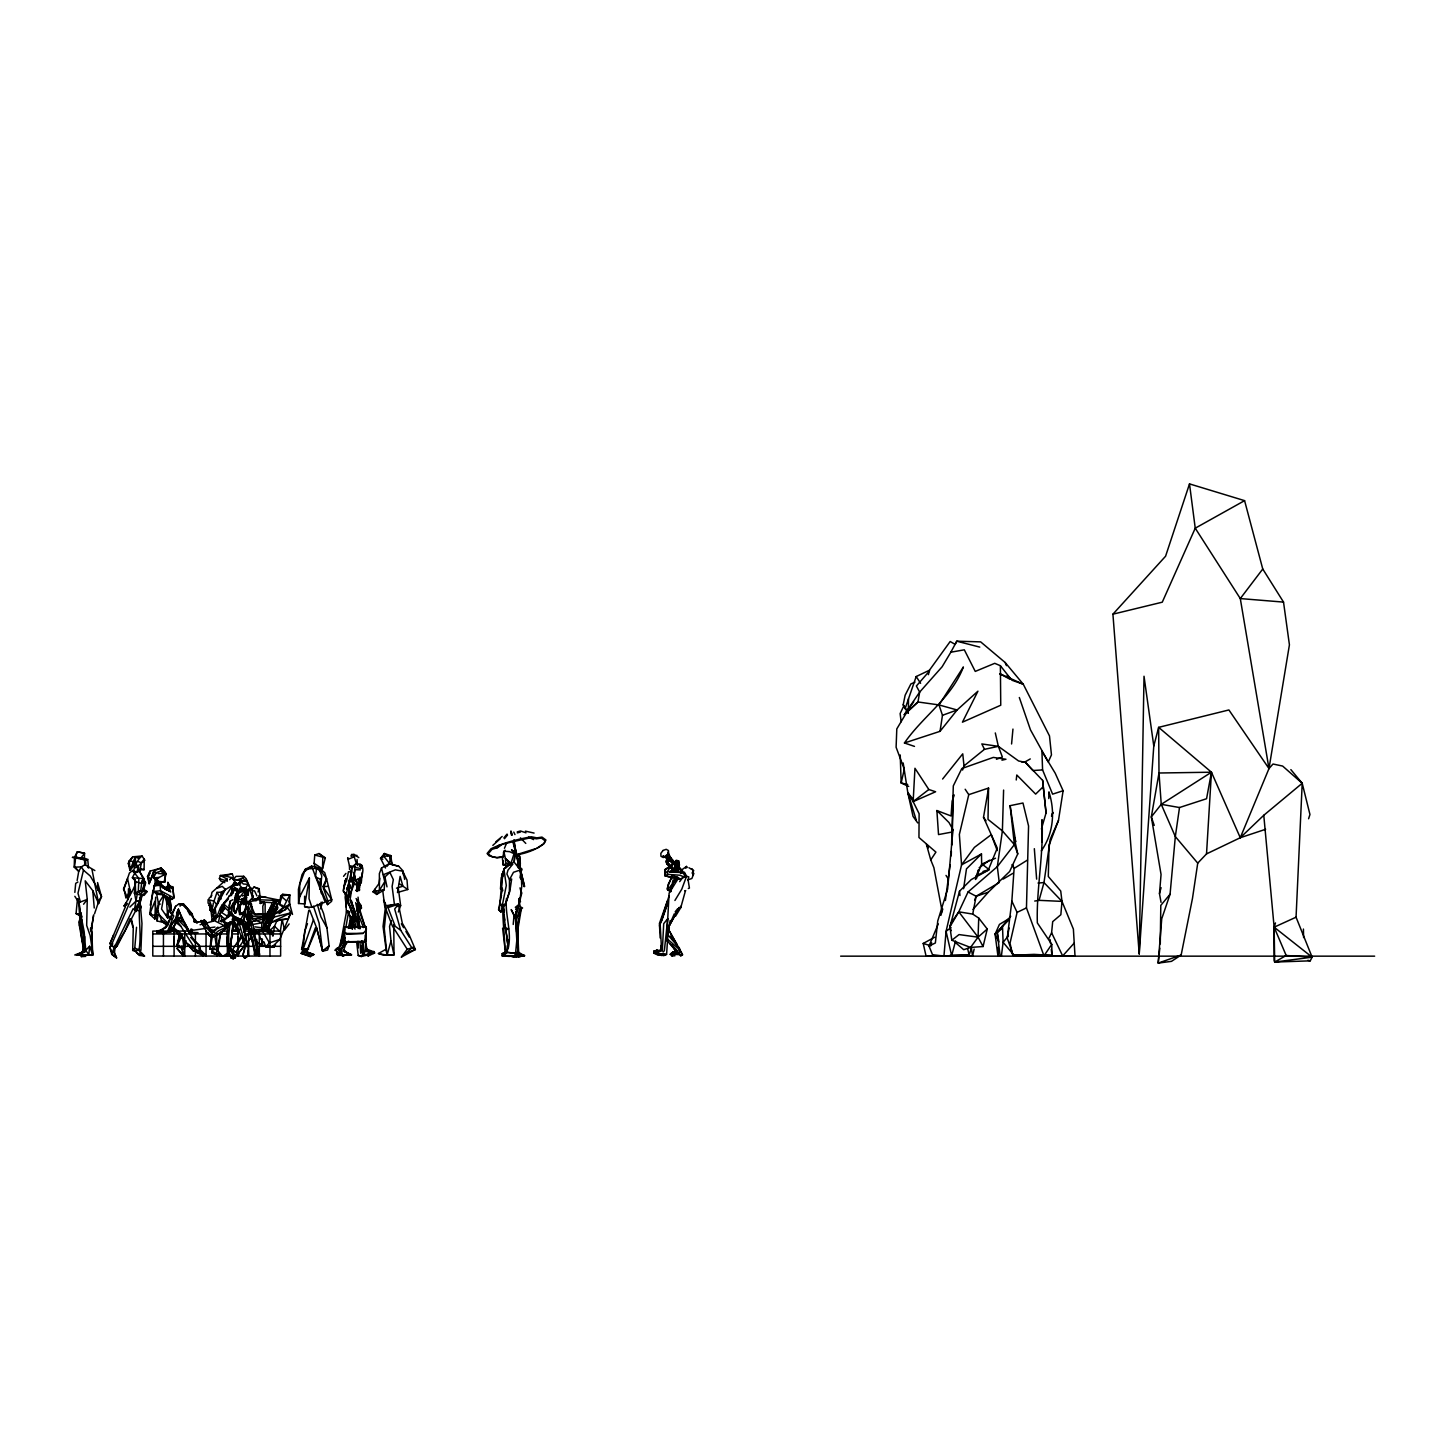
<?xml version="1.0" encoding="UTF-8"?>
<svg xmlns="http://www.w3.org/2000/svg" width="1447" height="1447" viewBox="0 0 1447 1447"><rect width="100%" height="100%" fill="white"/><g stroke="black" fill="none" stroke-linecap="round" stroke-linejoin="round"><path stroke-width="1.5" d="M174.092 946.32L174.092 936.824M174.092 933.948L174.092 931.072L174.092 956.051M227.36 936.824L227.36 946.32L152.785 946.32M223.091 931.072L227.36 931.072L227.36 933.948L218.841 933.948M238.013 946.32L238.013 936.824M231.629 931.072L238.013 931.072L238.013 933.948L231.629 933.948M230.254 912.062L230.236 914.866L232.189 915.68M248.396 911.122L248.378 915.228L252.013 924.742M298.534 903.489L299.746 896.688L309.369 877.967L304.919 903.941L298.534 903.489L298.426 889.326L302.025 874.675L305.48 869.122L311.63 866.156L325.195 902.114L311.883 907.287L305.86 907.07L304.612 906.654L304.63 896.218M345.869 882.76L345.869 878.89L343.084 890.882L346.213 894.355M354.985 866.807L354.244 874.675L355.184 880.228L357.174 882.996L356.903 890.466L358.567 878.582L355.13 880.319L354.443 878.944L354.244 872.523L355.13 880.319L357.282 883.068L357.391 890.683L359.344 883.9L356.143 890.339L356.993 891.406L358.096 890.502M1041.967 842.009L1042.003 819.707C1043.848 854.345 1036.287 888.422 1037.336 922.915L1051.77 944.366L1051.969 955.4L1012.737 955.309L1010.024 943.173L1017.096 912.37L1011.851 901.137L1014.112 868.399L1012.538 864.836M234.088 888.548L232.479 893.559L232.497 890.846M510.212 880.21L511.659 878.998L509.85 891.135L505.618 903.814L500.969 911.99L499.161 910.29C500.933 896.543 501.078 882.724 503.954 869.303L507.282 865.686L514.137 862.105L515.241 852.066L511.515 849.823L515.765 854.96M670.829 872.306L669.129 871.546L682.839 872.451L686.602 876.104L680.271 879.071L678.1 878.745L669.129 893.143L667.736 918.646L663.703 923.692L662.328 950.625L656.341 950.281L659.434 951.276L661.514 948.943L660.212 925.194M135.114 884.189L135.132 879.939L132.401 877.696L135.041 872.432L139.437 871.184L143.922 878.618L144.646 882.326L139.708 899.799M266.121 917.235L261.78 922.824L253.062 924.416L250.476 923.457L257.295 950.462L259.61 954.098L258.181 954.658L255.974 952.47L248.522 925.013L252.556 921.45L265.09 918.736L265.163 903.923L264.295 902.295L261.021 901.969L258.579 897.303L256.173 900.504L248.558 901.716L245.502 904.863L252.375 919.152L274.134 914.811L274.17 911.303L269.974 910.633L266.718 913.853L254.202 914.233L252.104 912.442L251.38 903.923L249.915 902.819L250.801 902.313L248.558 901.716L248.54 906.31L252.447 916.222L251.959 918.085L256.029 918.791L267.568 916.114L270.752 914.034L267.804 916.711L261.184 916.964M500.463 889.073L501.331 877.479M503.484 856.733L503.502 852.247L505.039 850.167L502.435 858.451L503.176 864.98L507.626 865.595L509.29 862.358L505.419 858.559L503.791 851.198L509.525 851.632L514.065 853.658L510.972 863.298L505.871 867.911L509.29 862.358L512.618 864.293L507.951 870.208L506.902 874.006L509.489 879.704L509.38 891.641L505.618 903.814L501.44 905.533L499.703 904.031L501.494 895.006M517.194 946.447L515.421 917.452L517.719 905.515L518.46 908.119L514.517 918.393M348.763 895.187L348.926 887.029L350.246 885.238L347.334 900.468L352.851 913.419L353.43 921.432L353.629 917.669M168.576 898.171L168.521 904.701L166.423 896.091M236.693 885.293L235.97 883.122L234.215 882.851L232.424 885.636L231.502 895.548M244.832 901.698L246.406 900.269L246.46 897.375L244.832 901.698L246.406 900.269L245.574 893.45L244.652 890.972L241.287 890.285L235.517 895.603L233.202 909.331L234.975 913.003L238.393 905.569L236.693 894.662L239.117 891.099M354.678 919.677L354.66 912.912L349.975 900.197L352.978 882.019L354.786 879.993L354.189 877.171M908.39 709.139L908.499 698.865L916.186 676.545L929.408 670.25L950.173 641.509L955.129 644.385L956.774 641.202L980.65 641.871L1005.159 662.509L1023.282 684.232L1049.491 735.926L1051.463 754.882L1048.243 762.008L1030.463 729.831L1019.321 697.508M951.981 844.921L953.338 795.488M350.735 876.991L350.825 870.135M352.019 928.757L352.073 924.108L352.381 928.902M359.344 883.9C360.864 886.161 358.042 891.551 359.616 889.905L358.585 890.122L358.458 883.9M128.403 895.223L128.494 888.765M359.127 890.665L358.946 883.972L357.698 890.755M501.494 889.055L501.711 873.952L502.579 876.737L503.954 869.303L506.305 885.51L500.969 911.99L498.564 909.385L499.703 904.031M309.369 877.967L309.043 898.677L311.883 907.287M357.409 909.53L359.797 906.093L358.965 905.098M358.802 882.797L358.946 888.151M938.271 923.91L929.01 946.067L932.736 955.237L943.95 955.997L946.067 931.362L961.568 864.854L959.361 834.467L968.767 794.656L988.554 788.054L988.012 819.4L1002.391 830.904L1014.383 844.596L1017.747 853.911L1009.662 871.474L988.283 892.238L972.945 909.458M257.313 898.117L256.173 900.504L252.52 899.763L253.116 895.711M85.5 951.638L78.373 954.911L91.704 955.291L74.792 954.948L83.546 951.692L83.908 935.883M1048.768 798.545L1048.912 791.853C1055.297 811.622 1053.506 833.689 1041.297 850.854M81.882 931.126L82.081 923.114M507.228 940.333L508.277 948.129L506.432 952.379L515.53 953.392L516.868 939.845L518.297 939.392L517.212 942.124M91.885 949.033L92.264 934.509L90.528 928.015M356.758 905.297L358.151 910.814C361.207 910.905 362.365 903.615 358.965 905.695L360.918 906.509L360.755 905.098M361.551 956.015L358.223 955.4L361.189 956.521L368.28 954.875M361.37 868.507L356.215 867.712L353.882 865.469L355.709 863.913L360.249 864.058C366.308 868.725 360.068 878.636 359.977 884.786L360.231 880.463M1139.892 929.137L1139.223 953.953L1112.924 614.179L1165.577 556.227L1189.506 483.895L1244.583 500.644L1262.761 569.015L1283.525 602.097L1289.422 644.837L1268.983 768.574L1240.278 837.723L1206.527 853.893L1197.736 863.135L1192.491 898.334L1181.15 955.02L1171.473 961.351L1158.179 963.105L1161.742 918.755L1170.062 894.246L1175.326 836.583L1179.504 807.535L1206.563 798.726L1211.446 772.21L1158.649 727.353L1153.784 746.001L1139.223 953.953L1144.016 676.237L1153.784 746.001M75.624 857.962L74.539 866.518L78.735 871.329L74.213 867.169L74.484 857.691L85.409 860.043L85.572 864.275L81.358 866.898L78.735 871.329L77.143 880.518M352.019 918.7L347.334 911.447L349.053 913.636M951.24 855.846L951.384 851.342M951.583 844.56L953.302 785.902L961.821 768.538L993.311 757.414L1005.954 759.259L1001.939 760.181M1003.603 790.08L1002.391 830.904L997.327 866.644L999.262 882.543L976.11 896.254L974.627 900.341M660.935 949.937L661.08 945.343M221.156 895.621L221.264 892.202L235.97 883.122L231.647 877.551L223.941 875.815L232.334 873.934L233.401 877.226M284.661 910.47L289.545 904.574L289.87 894.951L282.762 894.282L280.754 895.838L279.47 904.411L283.305 907.504L287.465 907.739L292.511 914.414L288.821 900.848M321.795 890.972L327.547 904.628L331.58 901.354L331.743 899.763L326.552 878.745L324.761 872.686L318.34 867.332L316.658 868.218L315.464 876.9L320.565 879.342L320.402 889.109M1051.77 944.366L1043.974 955.798L1026.466 907.902L1028.564 826.002L1022.975 803.013L1010.115 805.672L1014.383 844.596L997.327 866.644L968.061 891.967L958.782 911.827L949.901 926.858L951.819 940.261L970.539 947.441L983.074 946.519L987.252 929.028L978.733 918.085L972.728 914.088L958.782 911.827L951.204 922.806L949.901 926.858L951.167 930.692M258.904 932.935L260.153 937.819L263.137 942.576L264.005 941.907L265.796 946.826L271.747 947.297L275.491 944.764L273.809 947.206L262.178 945.343L262.395 939.085M155.86 877.786L157.922 881.53L164.976 881.928L165.193 876.14M231.14 912.333L232.225 915.354L231.267 909.114L233.492 902.711L229.91 908.915M978.733 918.085L978.063 937.168L983.074 946.519M246.406 900.269L240.365 904.285L239.804 914.775C249.517 912.279 244.706 900.522 245.484 893.631L243.729 891.099L241.794 891.008L236.693 894.662L233.274 910.633L235.716 912.858C244.796 893.74 227.613 902.729 235.716 912.858M84.36 858.74L84.577 853.278L77.342 851.74L74.647 857.004L85.319 858.903M366.38 940.007L365.512 941.69L365.946 926.84L365.512 941.852L344.639 941.852L344.205 928.287L344.205 941.816L344.639 926.912L365.946 926.84L366.38 928.648L365.512 941.418L344.205 941.816M1010.729 916.204L1002.482 925.99L1003.115 942.304L1001.396 955.979L997.887 955.599L998.213 947.333M139.889 871.6L141.3 862.792L144.248 859.102L144.085 869.683L138.767 869.954M236.91 895.024L237.218 901.174M143.633 889.2L147.069 891.569L144.157 895.313L141.607 895.44L138.297 891.605L138.876 878.546L132.654 870.479L129.416 873.011L124.008 888.946L125.925 898.044M241.92 936.046L245.013 946.808L242.879 955.309L244.959 958.113L247.871 955.653L248.287 946.718L242.861 926.767M1197.736 863.135L1175.326 836.583L1161.254 804.333L1158.993 773.005L1158.649 727.353L1228.901 709.952L1268.983 768.574L1272.998 764.016L1282.621 766.06L1302.21 783.279L1263.774 815.276L1274.138 927.183L1274.138 960.374L1274.68 962.056L1310.24 960.844L1312.122 957.172L1296.06 917.199L1302.21 783.279L1290.851 769.605M243.874 912.713L246.189 905.822L245.068 896.833L246.225 898.768M503.375 860.983L503.176 864.98L509.29 862.358M131.351 918.972L133.287 927.418L132.69 950.426L138.876 950.462C142.294 932.248 136.868 914.739 140.703 896.977M242.21 901.843L239.605 906.202C236.223 917.199 246.478 914.775 246.189 905.822M239.895 906.111L240.365 904.285L246.297 902.621L244.507 901.571L245.701 896.814L239.895 906.111L239.424 914.251L242.499 912.352M320.366 883.213L320.565 879.342M180.133 906.22L180.26 903.977L183.733 904.158L192.361 914.07M228.337 913.238L230.182 901.065L229.096 905.967M244.109 921.649L244.688 910.832L246.297 915.644M517.936 907.974L519.871 897.918M942.178 911.664L933.894 867.675L930.747 859.88L935.92 852.12L918.954 837.487L919.116 813.702L913.147 801.62L914.956 768.267L928.829 789.501L935.612 791.762L913.147 801.62L907.812 792.63L903.181 762.967M506.468 898.442C504.786 915.083 512.039 931.561 508.277 948.129L503.755 914.233M158.772 902.132L154.865 919.026L149.746 914.215L152.876 890.629L156.728 894.282L164.126 894.553L166.568 901.716L167.762 918.122L161.558 909.023L164.126 894.553L160.02 894.391L162.335 891.659M218.153 903.055L218.443 897.845M237.38 929.462L238.086 922.752L243.856 925.483L238.086 922.752M1206.527 853.893L1211.446 772.21L1158.993 773.005L1151.324 816.904L1161.055 874.476L1159.481 893.613L1161.037 902.349M299.746 896.688L299.692 884.388L305.48 869.122M84.794 950.896C79.223 933.803 80.489 916.421 78.102 898.931M359.561 884.913L360.086 877.009L361.28 882.76L362.238 872.378M673.09 879.885L670.938 889.344L670.033 890.809L667.791 890.14L666.977 888.91L671.77 876.593M83.546 951.692L84.65 936.553M214.681 912.768L209.743 909.982L210.086 905.135M504.081 955.617L515.856 955.744L517.393 953.826L517.737 949.123L516.868 939.845M323.676 888.675L327.836 900.92L327.547 904.628L326.895 900.522M379.801 878.257L379.096 883.412L373 891.822L376.726 894.427L384.124 889.905L384.775 881.693L381.502 868.055L389.496 863.461L398.866 866.373L402.99 870.859L404.654 879.414M314.108 863.298L314.759 855.014L319.027 853.531L325.322 857.836L322.5 868.869L315.464 868.616L314.108 863.298L322.5 868.869L322.808 856.95L319.027 853.531M170.836 910.651L168.377 910.489L167.762 918.122L166.098 914.124M273.899 914.866L274.188 911.303L270.01 910.742L271.023 915.228L274.55 914.377M683.979 874.73L685.408 873.934L684.413 872.179L681.266 872.975L681.501 870.063L686.493 866.427L687.235 867.495M669.057 926.803L668.803 930.059L677.232 944.801M517.266 930.421L517.954 922.209M136 951.149L132.69 950.426L134.752 948.237L136.543 927.274M929.625 670.829L916.385 686.005L919.659 692.118L917.977 701.976L904.248 714.782L919.659 692.118L942.142 666.741L950.824 652.217L964.317 649.812L975.26 671.408L994.74 663.323L1000.383 665.71L1000.745 705.232L962.436 722.18L977.937 691.178L957.1 709.989L940.044 731.332L904.447 742.98L914.486 746.399M1063.111 790.731L1052.602 794.15L1042.582 769.931L1041.93 751.282L1055.207 773.204L1063.111 790.731L1058.462 820.503L1049.021 845.265L1048.297 876.484L1060.723 891.026L1061.989 901.391L1060.85 914.721L1052.693 921.649L1051.607 932.772L1048.749 938.578M234.107 906.491L235.897 894.029L239.605 891.551L236.856 892.636M271.692 909.729L272.108 905.008L266.646 914.45M513.215 924.47L514.011 915.535L511.189 909.584L515.421 917.452L514.011 915.535M89.605 946.248L88.828 954.839L77.053 954.857L85.753 950.263L89.605 946.248L92.717 955.183L77.053 954.857L80.942 954.297M347.533 888.892L348.781 888.096L349.143 884.063L346.629 888.928L348.202 886.722M1011.58 743.975L1012.954 729.071M74.846 892.401L75.696 883.357L77.921 882.019M85.409 860.043L85.572 864.275M212.474 951.493L221.264 955.852L216.327 948.979L222.404 956.178L212.058 952.994L212.799 947.912M235.554 919.822L243.385 924.217L243.675 927.238L245.683 927.021M78.644 915.065L76.058 913.6L77.469 898.913M501.675 893.269L502.181 888.042L502.796 890.737M386.385 907.956L384.287 928.667L387.072 955.219L394 954.911L393.765 924.633M233.039 952.632L230.453 947.894L232.804 927.039M515.819 928.323L516.923 917.742L520.197 907.956M170.457 926.785L170.583 931.542L171.433 929.517L170.457 926.785L169.209 931L156.873 931.181L161.811 929.643M235.481 957.57L233.763 956.774L230.163 949.232L232.732 926.044L231.61 921.576L227.884 925.7L227.36 940.894L228.897 952.614L231.176 958.059L233.094 958.764L235.481 957.57L233.853 954.278M1159.825 948.183L1158.179 963.105L1181.15 955.02M1160.277 943.914L1160.801 905.37L1170.062 894.246M243.892 921.251L244.832 912.731M952.994 829.619L947.622 889.091L937.746 920.943L935.359 942.992L929.01 946.067L931.741 942.938M1016.246 779.987L1016.789 775.013L1035.654 794.114L1043.269 786.662L1042.636 780.403L1025.326 762.316L1018.598 760.977L998.358 746.345L981.844 743.939L984.466 749.329L998.358 746.345L1002.391 757.088L996.44 759.277M139.201 858.487L135.891 863.877L133.305 865.541L137.809 866.084L144.881 860.278L142.041 855.991L139.201 858.487L135.132 857.149L134.137 865.378L129.959 870.37L130.23 868.037M254.093 931.054L255.775 929.77L253.731 930.982L254.726 929.444L263.083 929.535L264.096 920.672M680.271 879.071L665.186 875.905L665.385 869.701L678.1 860.856L679.222 864.655L678.082 866.301L669.165 872.215L682.839 872.451M214.445 931.904L214.662 930.005L217.954 927.165L215.513 930.439M515.476 954.007L517.14 955.382L523.76 955.707L518.08 953.971L518.062 951.927L524.592 955.924L523.796 955.382M252.52 899.763L252.375 890.846L254.527 890.864L256.951 895.91M112.088 944.095L109.737 946.953L111.726 954.278L116.592 957.878L114.476 952.542L115.453 944.674M222.82 921.45L226.112 924.76L226.094 928.847L226.564 927.22L225.117 926.731L226.184 923.946L233.98 921.214L234.215 919.406M1051.282 949.503L1051.969 955.4L1033.972 954.369L1013.244 955.309L1007.239 938.144L1011.851 901.137M212.6 948.671L212.058 952.994L222.404 956.178L218.768 953.609M234.83 898.316L233.962 905.117L237.471 900.739L238.375 895.259M269.269 914.631L267.261 919.985L270.607 923.729L271.692 922.372L270.155 919.695L271.439 915.336L279.995 900.251L261.382 896.489M257.295 954.224C249.101 954.532 263.209 954.694 254.889 955.02L251.507 936.245M320.547 906.582L321.107 902.15M142.15 895.44L139.853 903.67L140.269 900.468L136.036 900.938L134.462 892.817M674.302 913.817L668.387 927.346L666.597 954.369L663.757 955.671L653.954 953.229L654.153 950.842L662.328 950.625M945.397 900.504L950.082 864.781M211.208 934.69L210.141 949.069L213.27 949.72M256.173 900.504L254.907 898.967L259.447 898.967L260.08 896.435L259.103 888.639L254.039 887.011L251.941 889.742M212.546 910.579L209.037 905.279L209.309 903.344M218.768 933.659L215.296 936.281L210.991 936.969L211.515 933.026L215.44 929.86M351.512 877.985L349.469 880.337L353.629 877.009L354.244 872.523M674.953 955.78L672.005 956.015L670.214 954.351L672.964 951.945L676.635 951.511M519.654 901.698L521.752 886.505L521.191 872.252L520.215 877.967M344.151 886.848L345.055 880.355M963.593 888.729L966.469 868.869L981.482 853.965L981.645 864.112L975.423 879.505M175.955 917.091L178.487 909.15L182.177 919.55L189.195 932.248L198.022 932.628M231.14 940.677L233.492 924.669L236.06 928.811L237.435 928.413M340.063 948.382L339.159 949.413L340.624 948.617L341.42 953.446L343.735 955.87L336.771 952.253M681.501 870.063L680.506 873.373L682.423 870.823M165.428 923.512L161.539 920.147L157.832 910.868L159.116 902.403L164.126 894.553M940.044 731.332L942.467 715.306L938.994 704.924L963.395 666.958C951.638 698.015 922.716 716.374 904.447 742.98M385.481 868.001L380.543 858.27L384.341 853.513L390.708 855.611L389.496 863.461L386.819 866.482M205.167 922.625L205.384 921.178L204.19 921.721M518.894 867.477L521.644 868.851L520.215 870.226M93.585 914.902L91.378 929.064L93.603 915.716M170.131 929.245L170.619 926.189M319.697 889.145L320.384 884.732L316.441 878.456M397.491 892.6L400.132 876.376L402.917 886.215L407.747 889.507L407.023 880.102L402.628 871.184L395.32 869.846L383.437 874.675L384.721 877.153L389.876 872.378L393.331 879.631L392.119 886.414L394.416 904.465L384.667 905.912L382.713 890.375M358.621 924.434L357.499 905.551L356.866 907.432M261.762 929.896L261.78 922.824L265.778 916.258M237.796 890.61L237.29 893.667L235.843 889.778L236.982 888.928L232.262 885.564L234.685 882.127L237.869 884.895M268.78 927.418L272.922 935.847L274.514 926.207L277.245 920.057M349.776 928.214L351.096 920.129L354.352 917.38M266.139 897.303L260.116 897.194L259.791 899.148L260.261 903.471L264.295 902.295L262.793 906.256L263.083 919.315M521.644 868.851L520.54 876.556L520.45 867.314L519.925 869.267M360.629 865.776L361.569 868.146L362.094 865.396L359.471 865.017M167.002 923.349L157.072 920.943L157.958 915.68M186.03 940.622L184.239 948.943L176.787 946.537L179.591 933.677M213.414 902.838L212.727 906.962L209.037 905.279M354.66 913.166L351.187 900.197C351.675 904.574 360.122 919.677 353.43 921.432L352.923 913.6L347.732 900.468L349.215 894.21M316.423 928.938L306.565 952.162L301.627 949.377L308.79 910.308M949.901 926.858L959.524 891.189L971.263 879.577L988.192 870.316L997.272 848.123L983.508 817.302L988.554 788.054M142.077 883.104L142.728 879.378L145.478 882.453L142.656 890.321M352.109 868.11L352.471 866.066L350.699 866.084L352.109 868.11L349.469 865.867L347.642 858.125L348.799 858.415M164.669 931.759C178.18 934.744 170.963 924.959 178.415 917.091M273.32 906.69L273.917 903.254M137.32 893.721L134.426 909.819L136.181 911.556L140.269 900.468L135.964 901.137L129.832 907.106M272.325 917.47L290.883 912.858L279.741 939.465L271.747 947.297L273.809 947.206L262.178 945.343L262.866 941.581M345.761 927.798L348.528 912.315L346.43 911.972L345.327 895.946M670.196 920.527L666.705 940.17L667.736 918.646L664.372 950.679L663.106 952.036M217.683 947.604L218.135 949.865L220.83 932.248L216.887 949.612L210.141 949.069L212.727 934.78M669.346 926.984L668.803 930.059L682.532 954.803L680.615 956.16M237.543 896.688L237.796 901.372L241.83 902.006L243.838 897.972C242.047 900.124 236.892 900.776 237.543 896.688L238.719 899.419L237.796 901.372M1007.239 938.144L1009.102 927.961M153.075 891.533L160.527 890.755L173.947 897.936L172.699 886.758L166.007 886.83L168.395 885.89L172.699 886.758L173.947 897.936L171.777 899.455L161.377 893.866L153.075 891.533L154.956 883.629L159.098 883.737L167.219 889.362M150.253 905.261L154.956 883.629M211.045 897.122L211.949 892.329L227.016 878.98L220.324 875.507L219.383 878.582L220.722 880.934L224.791 882.634M238.086 899.311L244.073 891.786L244.742 888.223L240.256 889.055M155.643 897.194L154.865 919.026L155.299 915.553L149.746 914.215L154.865 901.3L156.457 912.786M972.728 914.088L976.11 896.254L988.283 892.238M139.853 903.67L141.39 895.621M349.143 884.063L348.781 888.096L347.316 888.331M353.629 877.009L354.967 870.226M518.695 952.723L517.682 930.493L521.246 909.259L518.532 916.114M348.239 904.357L347.352 900.414L349.233 891.081M215.712 920.021L216.489 916.222M346.466 881.404L348.456 871.727L351.766 872.071M693.891 873.373L691.865 878.51L687.651 879.939M903.181 704.852L908.354 713.244L903.181 704.852L905.153 695.193L910.887 683.943L914.956 682.152M506.432 952.379L507.354 945.506M676.979 871.799L679.421 864.8L678.173 862.05M658.114 953.41L664.282 954.297L661.677 955.526L653.954 953.229L653.863 952.108L657.426 950.806L654.153 950.842L653.791 952.144L655.798 952.849L657.173 951.457L658.114 953.41L659.886 953.537L656.956 954.767L666.597 954.369L659.452 954.586M274.134 914.811L274.604 912.551M675.315 877.316L670.938 889.344L673.796 881.313L672.132 885.51M675.044 880.735L675.821 877.153M186.663 908.788L182.412 904.158L178.487 904.266L175.612 906.274L167.382 925.827L161.359 930.548M343.988 929.86L344.639 926.912M218.569 921.522L219.456 917.507M228.915 926.785L230.019 921.703M928.413 674.664L929.408 670.25M85.699 956.395L81.321 956.63L83.275 947.912L78.771 922.155L80.399 918.013M348.275 928.395L350.699 917.561M228.879 927.201L227.884 925.7L230.055 922.444M518.46 908.119L521.698 892.293M246.279 892.546L250.078 887.879L246.804 881.386L241.161 880.97L240.473 884.008L232.262 885.564L232.28 892.672L233.238 888.458M974.157 949.069L972.511 956.16L926.044 955.979L923.204 943.444L934.726 937.204M165.645 872.758L161.069 868.055L154.015 870.805L153.382 878.003L155.643 879.396L164.234 874.73L162.48 872.306M167.961 930.349L173.767 915.933M223.887 920.545L223.959 922.101L223.344 919.822M235.517 895.603L235.897 894.029M350.391 928.015L351.35 923.928M74.213 867.169L81.358 866.898L83.474 870.19L77.975 893.215L80.381 901.987L78.88 902.44L74.828 896.308M360.484 883.611L361.171 880.717M356.848 904.266L358.368 909.53L361.171 906.274L357.373 906.328M254.726 929.444L255.052 932.447M348.691 884.714L349.668 880.68M670.214 954.351L672.276 953.067L672.059 955.979M976.454 878.636L978.588 870.009M350.916 873.681L345.526 897.791L345.996 906.817M242.879 955.309L244.778 948.527M343.283 951.113L351.458 954.568L337.838 954.839L336.482 953.41L337.549 955.4L351.585 954.984L343.283 951.113L346.466 942.25M114.313 947.116L111.726 954.278L116.592 957.878L113.228 951.366L114.476 952.542M154.865 878.112L155.317 885.184L157.922 881.53L164.072 881.874L166.079 874.042L163.656 870.497L161.123 870.316M353.43 921.432L354.949 921.413L355.148 920.129M668.387 927.346L679.367 907.287L668.008 928.16M688.935 867.748L693.511 870.389L692.064 873.12M955.545 940.984L951.674 955.689L943.95 955.997M176.787 946.537L180.043 934.69M164.234 874.73L161.178 870.913L156.113 872.758L154.015 870.805L149.15 883.719L148.336 877.334L149.982 871.148L161.069 868.055L163.891 871.727M685.968 876.267L688.808 876.882L688.048 879.74L689.423 888.06L688.32 888.512M1159.481 893.613L1161.073 887.68M385.535 904.013L383.545 900.088L385.698 904.918L383.039 926.424L386.06 949.214L378.445 953.519L387.072 955.219L390.997 940.984L389.55 926.442L391.287 920.581M178.433 912.388L177.276 916.512L171.542 924.271M216.688 888.368L222.259 886.36L225.37 889.38L215.151 908.571L213.016 916.24L216.58 917.543L219.365 915.897L224.918 902.856L228.536 898.931M675.532 916.204L680.759 907.667L685.39 891.008M1034.714 901.047L1039.055 900.341L1043.992 882.58L1050.215 839.35L1058.462 820.503M143.289 891.316L145.586 883.086L139.437 871.184L135.041 872.432M680.759 907.667L681.248 905.912M98.414 902.295L94.525 913.853M505.509 952.614L502.597 928.178M518.93 915.951L520.775 909.512L522.584 907.956L520.432 906.799L518.641 900.667M345.869 878.89L343.663 889.688M1041.406 829.022L1046.054 812.961L1042.636 780.403M320.51 908.879L322.482 902.096M675.785 871.365L668.261 863.696A2.478 1.447 -89 0 1 667.791 860.296A2.478 1.447 -89 0 1 669.78 859.428L677.305 867.079A2.478 1.447 -89 0 1 677.938 869.864A2.478 1.447 -89 0 1 676.509 871.691L674.754 865.776L676.87 870.19L678.788 863.696M676.87 870.19L679.023 862.9L677.666 861.688M242.463 896.055L247.256 893.504L247.003 890.014M669.147 895.621L659.615 925.61L660.176 932.194M940.857 915.408L942.793 909.023M81.321 956.63L84.197 947.242L83.275 947.912M172.157 931L173.658 926.189M351.476 867.314L352.598 866.825M129.669 894.915L130.809 891.28M258.054 891.967L259.103 888.639M323.35 888.892L326.552 878.745L318.34 867.332L321.759 875.869L320.619 887.355L321.415 893.667M347.226 941.527L338.797 950.408L342.107 953.446L340.787 949.105L348.691 941.147M1296.06 917.199L1274.138 927.183L1312.122 957.172L1274.68 962.056L1274.138 927.183L1275.494 922.933M1308.594 818.749L1309.951 814.498L1302.21 783.279M667.374 900.956L659.416 923.475L660.158 937.963M971.534 947.622L969.146 955.074L951.674 955.689L946.067 931.362L951.059 927.563M269.431 918.266L270.444 915.155M282.762 894.282L279.47 904.411L282.708 905.551M339.376 946.392L344.838 929.499M670.323 891.75L670.63 890.212L669.183 890.321L670.685 890.61M127.662 899.365L129.669 893.269M136.633 872.577L138.46 866.97L134.517 867.929L133.142 871.781M359.977 884.786L361.388 880.445M205.926 923.928L205.619 920.817L204.353 921.088M127.137 897.683L129.778 889.815M346.629 888.928L347.805 888.205L349.215 880.192L351.422 877.931M241.577 903.235L240.853 904.52L241.866 901.463M661.605 921.106L667.809 902.765L659.615 925.61M685.842 868.327L686.493 866.427M954.206 794.964L952.108 801.204L951.077 815.963L936.878 810.537L938.524 834.575L951.819 832.079M962.599 770.039L964.009 765.879L962.743 753.833L942.612 779.029M975.839 877.551L978.461 869.792M216.616 904.574L213.993 901.137L216.978 892.365L221.264 892.202L221.626 894.391L214.265 909.15L213.016 916.24L214.825 916.403M501.729 875.978L504.298 868.507L507.282 865.686L512.618 864.293M905.062 708.849L908.499 698.865M142.041 855.991L132.78 856.823L129.308 860.694L128.349 863.407L129.959 870.37L135.132 857.149L135.891 863.877L137.809 866.084M670.847 953.501L671.878 954.658L672.276 953.067M313.493 919.605L303.038 949.359L301.627 949.377L303.345 945.217M515.693 909.602L516.507 907.269M677.449 863.099L679.023 864.926L676.418 869.647M341.094 951.674L344.097 943.335M398.341 911.972L400.638 905.641L398.287 888.187M306.565 952.162L315.41 927.798M671.643 866.21L672.837 863.081M672.113 866.048L672.692 863.298M307.469 923.711L304.738 931.199L303.038 949.359L308.663 949.033L301.627 949.377M219.365 915.897L224.394 902.168M232.28 892.672L233.745 888.711M125.328 906.943L109.972 943.643L114.15 947.785L117.243 945.904L140.052 902.367M268.708 928.974L273.085 917.271M75.353 857.04L77.342 851.74L84.577 853.278L80.869 858.089L72.35 857.438M269.594 933.116L263.969 930.819L263.535 928.033L272.108 905.008L272.958 908.571M347.352 900.414L354.515 883.412L358.766 887.517M381.502 868.055L379.367 873.608L379.44 890.339L376.726 894.427L375.044 889.2M232.117 919.84L233.076 917.344L231.484 914.775L223.073 920.979L227.903 923.584L234.324 920.726L234.287 918.755M128.349 899.546L123.483 889.037L127.535 878.564L130.32 891.225M271.222 920.798L272.597 917.271M178.524 914.251L170.927 926.189L170.004 931L171.433 929.517M344.965 932.212L340.57 943.191L346.43 911.972L347.389 910.724L349.921 912.026M266.121 930.602L263.969 930.819L271.439 932.049L265 929.444L264.692 927.002L267.333 926.659L267.134 927.853L270.535 922.553M335.089 950.154C334.836 948.273 339.575 955.273 343.337 956.25M504.46 848.286L506.776 842.679M229.132 895.765L230.76 895.313L231.9 892.528M230.76 895.313L233.238 889.344M113.571 934.997L109.972 943.643L114.928 948.092L117.243 945.904M270.842 910.887L273.194 905.279M81.683 917.109L79.675 909.15L84.161 931.669L85.753 950.263L88.828 954.839L93.006 954.586L90.148 935.576L86.675 925.429L87.254 899.437L85.21 880.807L92.771 890.665L98.631 903.525L101.525 896.652L97.582 882.561L98.107 890.068M133.178 908.626L114.15 947.785M154.015 870.805L149.15 883.719L147.504 876.484L149.982 871.148M160.472 930.674L162.263 931.036M268.563 927.672L270.896 922.137M233.6 920.654L236.06 928.811L235.988 925.429L239.406 923.204L244.688 910.832L245.465 915.734L249.969 925.646L245.086 913.346M518.297 867.856L520.359 863.407L519.582 856.063L516.109 855.864M130.176 918.646L124.912 930.783L114.928 948.092M360.737 908.065L360.791 906.166M171.777 899.455L172.356 898.135M265 927.201L267.297 921.92M111.202 945.578L131.442 898.424M267.496 913.762L271.909 903.814M275.563 913.545L283.305 907.504L289.87 894.951L280.754 895.838L286.307 900.758M997.887 955.599L995.084 934.183L999.443 924.416L1008.866 918.736M335.433 950.552L337.133 947.984M166.767 925.61L175.612 906.274M327.836 900.92L331.743 899.763L322.97 886.631L326.552 878.745M364.3 953.356L362.256 954.713L365.856 954.423M231.104 893.088L232.804 889.399L236.982 888.928L237.833 893.848M274.894 921.015L288.134 918.863L290.883 912.858L271.855 922.083M269.558 924.072L272.253 918.357M177.746 944.511L182.105 935.377L184.239 948.943M244.507 901.571L245.068 896.833M166.333 890.212L168.395 885.89L170.728 892.021L159.098 883.737L154.196 885.492L160.111 884.949L160.527 890.755M904.031 705.449L900.124 713.57L901.155 721.782M350.916 856.099L351.675 854.508L353.972 854.399L358.802 857.601M266.121 921.196L268.907 915.463M335.541 950.173L336.048 949.142M79.386 925.284L82.027 919.985M271.765 907.757L272.705 907.974M235.264 925.736L231.61 921.576L229.802 925.139L228.68 935.612L228.933 948.255M260.261 903.471L261.021 901.969L274.351 902.801L273.049 901.083L274.207 902.006L279.995 900.251L279.289 901.264M232.479 893.559L235.011 888.603M138.297 891.605L147.069 891.569L141.607 895.44L135.692 893.649L135.132 879.939L134.39 893.577L140.775 890.339L141.86 881.332L143.922 878.618L132.401 877.696L136.036 881.766C133.902 890.701 127.372 897.592 125.021 906.455L127.499 903.67M240.853 904.52L242.3 901.68M672.529 875.887L668.026 884.714L667.791 890.14L671.227 885.238M353.339 877.117L351.422 880.843L352.652 879.559L351.476 880.825L354.786 879.993M673 883.556L677.793 877.37M156.113 872.758L153.382 878.003L159.17 877.443M270.48 923.62L269.522 923.62L271.692 922.372M356.993 891.406L356.143 890.339M366.181 930.059L363.161 933.387L347.443 934.256L344.639 932.555L347.443 934.256M337.838 954.839L342.143 954.911L340.986 953.7M521.662 869.792L520.088 871.203L521.644 870.099M361.189 956.521L364.246 954.713L368.732 955.4L365.747 954.694M509.489 879.704L513.486 872.288L519.817 870.153M950.824 652.217L956.774 641.202L979.764 647.098M265.633 930.077L263.083 929.535L267.098 922.173M159.315 933.044L157.289 932.863L156.981 930.62M236.982 893.052L239.623 888.44L241.378 888.151M360.683 905.478L358.151 910.814L357.536 909.005L358.585 910.308L361.551 907.993L360.9 905.75L358.965 905.695M213.161 920.744L215.947 915.933M237.308 944.421L240.727 938.615M179.048 911.176L189.195 932.248L191.131 928.938L193.609 930.186L215.006 927.039M382.822 859.247L380.543 858.27L383.925 856.407L390.708 855.611L389.894 856.986L392.155 864.709L398.866 866.373M245.267 888.874L247.943 884.334L243.205 883.99L240.925 881.114L238.031 883.52L242.119 887.879M269.142 912.098L272.163 906.962M169.408 920.563L164.976 927.437L161.431 929.661M234.993 919.822L240.871 922.426L241.595 921.196L233.546 916.168M164.651 888.928L165.302 887.825L168.829 891.026M126.233 902.367L123.917 906.202L126.504 902.584M274.351 913.744L277.535 908.481L277.101 903.145M674.917 900.486L681.79 889.163L686.602 876.104L683.346 876.719L680.108 875.236L667.772 874.386L665.095 875.761L673.181 877.985M676.454 870.732C679.819 863.298 658.837 854.363 671.263 866.319M676.183 950.48L674.718 951.999L677.196 950.444M373 891.822L379.44 890.339L384.775 881.693M665.041 872.613L667.031 872.215L669.491 868.182M177.167 948.617L183.733 956.25L177.167 948.617L179.175 945.361M134.426 909.819L140.269 900.468M272.253 932.32L267.731 931.307M72.73 857.221L73.996 857.366M241.342 935.721L232.388 950.028L223.923 955.563L230.254 955.074M229.784 895.928L233.166 890.556L236.422 889.579M270.824 922.879L269.359 921.739C268.871 925.953 272.307 922.481 269.359 921.739L268.491 919.84L270.263 914.811L276.883 900.396L256.861 899.727M178.487 904.266L182.34 904.556M244.652 890.972L246.533 888.313L243.458 887.753M201.187 920.401L201.332 920.78M226.51 894.716L232.424 885.636M265.09 918.736L265.742 917.742M229.548 924.705L231.61 921.576M683.346 876.719L679.674 881.621M252.429 896.814L250.005 890.592L251.742 887.988M132.78 856.823L128.349 863.407L129.597 866.5M234.468 954.731L238.701 954.387L232.388 950.028L235.771 952.144L249.119 932.338L258.995 932.537M273.736 910.344L277.046 905.515M98.957 900.378L101.525 896.652L95.828 885.347L90.184 875.923L83.474 870.19M351.693 878.799L350.373 880.735L352.345 867.712L354.714 865.288M267.333 926.659L274.767 916.15M224.791 908.372L220.559 909.693L222.549 911.538L224.791 908.372L223.109 904.321M237.218 925.574L239.081 922.969L246.026 946.754M179.898 917.561L174.128 926.189L173.351 931L160.563 932.519L162.209 932.139M243.729 876.285L236.006 876.376L233.329 879.414L237.019 879.921L242.445 878.058L243.729 876.285L246.153 878.673L250.078 887.879L246.677 891.913M264.692 927.002L277.679 907.739L276.775 904.556M904.248 714.782L913.708 701.849M401.398 957.1L407.204 949.232L411.907 947.894L415.361 949.503L401.398 957.1L411.907 947.894L400.71 930.331L394.669 909.023L398.377 904.194L400.638 905.641L397.093 906.491M221.626 894.391L225.37 889.38M243.259 947.08L237.941 953.935L250.602 938.181M224.394 920.165L226.709 917.072M682.17 871.637L670.305 860.187L662.889 855.955L670.666 860.386L682.297 871.709L677.92 866.789M664.39 856.769L667.881 854.128L667.827 852.211L671.498 859.283L682.622 871.293L671.517 859.753L667.881 854.128M289.147 923.946L284.553 929.987L282.147 919.46L270.336 922.607M1262.761 569.015L1240.296 598.57L1268.983 768.574M83.582 904.23L87.254 899.437L80.381 901.987M176.552 912.985L178.487 909.15M280.248 911.465L282.979 907.902M341.076 943.028L345.182 937.674M229.639 895.783L220.487 907.468L216.58 917.543L215.151 908.571M1000.13 955.979L997.254 932.664L1002.482 925.99M1265.619 829.294L1240.278 837.723L1211.446 772.21L1161.254 804.333L1151.324 816.904L1154.218 825.369M675.134 911.881L677.702 908.68M343.572 876.339L345.942 873.391M521.246 909.259L520.866 909.693C516.145 924.579 518.677 939.067 518.08 953.971L524.248 955.273M147.504 876.484L150.072 873.337M208.259 932.447L211.027 937.276L215.277 935.648M1008.414 935.829L1003.115 942.304L1014.528 955.961L1075.012 955.979L1073.385 929.119L1061.989 901.391L1043.992 882.58L1038.024 883.05M211.533 920.762L215.531 915.933M504.46 838.717L507.535 835.009M503.882 837.885L507.065 834.069M496.665 848.051L499.125 845.102M252.031 906.799L251.163 907.83L251.38 903.923M255.142 951.656L257.295 950.462L259.411 954.622L257.892 954.966M339.828 946.338L343.735 941.69M336.572 950.028L344.856 940.261M243.584 932.139L246.388 928.92L250.476 929.372M342.74 955.816L343.735 955.87L338.797 950.408L340.443 950.191M335.469 949.956L338.526 947.894M1074.18 943.1L1062.677 955.942L1051.607 932.772M279.741 939.465L269.377 942.865L265.796 946.826L273.809 947.206M243.91 957.245L244.959 958.113L248.504 955.707L248.269 950.625M269.974 910.633L266.718 913.853L255.016 914.594L249.915 902.819M229.621 879.704L231.647 877.551M217.303 928.648L225.696 924.778M160.02 894.391L161.395 892.944M997.254 932.664L998.936 941.961L995.084 934.183L1008.794 919.948M670.63 890.212L668.876 889.815M244.887 897.628L247.726 894.734M657.553 952.524L658.891 951.167M254.907 953.555L255.974 952.47L259.61 954.098M112.848 943.842L109.737 946.953L112.034 952.596M208.929 898.46L211.768 895.603M253.08 897.194L248.558 901.716L251.525 906.564M217.231 934.599L226.401 928.359L225.352 923.077L226.709 923.512M656.54 951.276L657.481 950.353M234.975 913.003L236.006 912.677M1240.278 837.723L1263.774 815.276M244.489 900.468L246.714 897.393L244.652 898.714M661.514 948.943L659.434 951.276L656.341 950.281M269.757 930.656L274.514 926.207L280.248 931.778L282.147 919.46L288.134 918.863M223.091 931.434L226.564 927.22L219.781 933.821L211.027 937.276M136.796 907.667L139.925 904.773M506.07 950.679L501.783 955.852L508.838 956.377M676.436 862.231L674.248 863.533L676.111 862.394M492.83 845.392L500.355 838.627M987.252 929.028L978.063 937.168L970.539 947.441L963.702 949.702L955.002 942.196M511.153 831.374L512.039 835.028M523.977 886.559L520.269 871.854M507.445 952.253L502.199 953.627L502.923 956.105L514.861 955.816L515.53 953.392L507.445 952.253L502.923 956.105L502.199 953.627L506.052 951.8M495.796 841.847L502.145 836.475M227.324 915.318L229.766 913.762M219.745 934.256L223.417 930.783M238.031 883.52L241.161 880.97L246.804 881.386L242.445 878.058M279.054 913.708L287.465 907.739M370.45 954.025L367.845 956.141L374.574 952.994L374.212 951.999L367.104 949.268L364.427 952.614L362.817 941.038L363.523 954.64M368.985 951.601L367.194 950.498L365.349 940.532L365.91 950.245L366.941 951.62L368.262 950.552M964.009 765.879L984.466 749.329M230.272 901.228L232.786 899.708M995.084 934.183L1002.011 928.648M517.393 953.826L514.861 955.816L515.856 955.744L516.018 952.343L517.393 953.826L517.158 952.94M951.819 940.261L959.035 934.581L978.063 937.168L958.782 911.827M913.147 801.62L928.829 789.501M250.005 890.592L251.724 889.272M305.353 870.967L311.63 866.156L316.658 867.042M166.043 927.418L159.767 931.036M515.295 907.341L517.719 905.515M214.482 930.801L211.515 933.026L206.632 927.979L203.177 920.979M671.101 871.275L677.956 866.12L679.077 861.037L675.858 860.585L676.527 861.652L676.255 860.368L678.1 860.856L664.698 869.665L665.186 875.905M979.113 867.856L989.441 860.187M245.646 922.607L247.057 926.152L243.711 927.002M220.215 921.45L223.001 919.478M536.891 848.34L544.253 843.33L545.935 840.002L541.992 837.09L536.891 837.867L531.23 836.764C517.248 839.387 503.791 842.588 491.021 848.756L487.096 853.495L489.249 855.919L496.61 857.546L501.802 856.733M253.731 930.982L253.062 924.416M157.832 910.868L156.819 911.556L157.072 920.943M365.639 955.201L369.256 952.723L374.574 952.994L373.851 951.366M154.974 884.732L156.963 883.394L161.702 885.528L160.906 882.453M353.972 854.399L354.135 856.479L352.688 857.438L348.655 859.084L347.642 858.125M356.848 908.246L358.983 906.871M244.76 924.289L248.124 922.137L245.104 929.661L243.747 926.803M202.453 921.703L201.205 921.16L207.717 933.912L210.991 936.969L218.714 930.728L225.551 927.491L225.316 925.176M1027.46 860.061L1014.112 868.399L1012.086 864.601M154.196 885.492L156.041 884.352M1003.187 879.089L1012.864 873.355M1274.68 962.056L1286.184 955.49L1312.122 957.172M1030.282 758.933L1025.019 761.918L1032.869 770.528L1042.582 769.931M246.316 926.333C240.962 928.685 251.199 925.718 246.225 922.191L233.998 916.204M1244.583 500.644L1195.24 528.191L1162.267 602.187L1112.924 614.179M149.746 914.215L151.41 913.292M981.482 853.965L961.568 864.854L974.392 847.399L991.249 834.666L997.236 850.583M233.094 958.764L234.613 958.004M361.424 945.85L361.443 951.855L362.89 953.32M361.443 951.855L360.719 953.266L359.959 941.509M230.706 947.821L235.192 956.087L231.176 958.059L228.156 950.281M1017.096 912.37L1026.466 907.902M222.639 920.69L223.76 920.165L223.344 921.305L221.445 920.835M354.334 916.801L350.59 919.93L349.252 928.124L350.301 928.305L351.603 920.346L354.37 917.959L357.409 920.31L359.272 928.251L360.321 927.997L356.957 917.796M283.305 907.504L289.545 904.574M248.866 927.889L245.104 929.661L252.483 921.522L256.228 920.328L261.78 922.824M976.128 875.688L989.133 869.647L982.151 864.148M189.195 932.248L192.125 930.909L190.624 932.248L194.676 933.333M204.316 921.721L205.492 921.178M225.117 926.731L226.058 926.297L225.931 927.816L225.009 924.072M229.313 953.736L224.122 956.051L230.037 955.147M239.406 923.204L241.45 922.318L244 923.801M144.646 882.326L142.113 883.412L136.036 881.766M684.449 875.996L686.258 875.2M981.645 864.112L995.5 858.234M505.6 930.095L508.657 928.847L505.401 927.979M245.194 900.197L242.083 901.445L241.794 899.184M243.44 904.628L246.786 903.308L247.491 901.264L248.414 902.892M273.555 914.341L282.671 910.76M405.07 953.519L415.361 949.503L409.23 935.088L402.338 923.295L398.377 904.194L394.416 904.465M244.453 889.326L246.117 888.693L248.45 891.497L248.215 895.277L243.44 891.153L237.344 892.98M75.968 857.112L86.494 860.079L88.122 859.464L78.084 857.872M522.439 955.237L516.706 956.702L514.354 955.599L518.587 956.811L523.76 955.707M942.467 715.306L957.1 709.989L938.994 704.924L917.977 701.976L906.654 712.449L896.796 728.908L896.109 747.249L904.285 769.225L901.155 782.972L908.698 786.426M216.743 934.907L219.781 933.821M225.244 925.284L226.039 926.134L225.732 925.103M214.482 931.977L211.515 933.026L209.887 929.915M245.502 904.863L246.75 904.447M162.914 932.935L170.24 931.94M244.236 927.057L240.871 922.426M388.339 907.522L398.377 904.194L387.38 906.039L395.23 926.297L400.71 930.331M200.066 924.76L214.572 920.798L223.272 925.121M396.514 888.169L402.917 886.215L399.553 883.846M518.587 956.811L524.628 955.617M983.019 871.456L989.133 869.647M535.01 848.883L518.424 854.074M399.607 891.877L407.747 889.507M202.707 922.101L201.061 921.214L204.895 920.527M517.303 832.911L520.45 832.061M678.932 867.133L679.421 864.8M517.23 831.88L520.486 830.994L526.003 832.821M204.009 926.858L200.952 920.78L203.918 921.395L202.67 920.835M210.141 949.069L214.536 948.002M673.922 871.438L675.369 871.094L673.958 867.458M353.611 921.251L354.949 921.413M168.069 904.086L169.914 903.652L170.728 910.579M518.496 956.141L513.504 957.299L511.261 956.304L520.07 955.834L515.421 955.671M657.734 954.025L659.886 953.537M210.973 936.408L215.223 935.449M220.324 875.507L232.334 873.934M156.873 931.181L157.126 932.519L161.63 931.778M358.639 890.14L359.616 889.905M210.484 930.855L214.662 930.005M204.66 920.274L201.169 921.251M157.452 914.974L159.061 914.667L167.888 923.204M180.73 905.098L183.733 904.158M353.629 855.937L356.939 855.358M210.991 936.969L215.386 936.209M224.448 925.501L230.67 924.452M254.039 887.011L259.013 889.308M366.941 951.62L371.789 951.656L373.597 953.483M516.669 854.797C526.292 853.404 535.643 849.787 543.511 844.107L545.193 840.87L541.377 838.048L536.385 838.826L530.94 837.723C521.209 839.766 512.075 841.919 502.416 844.252L497.424 847.743L491.98 849.353L488.145 853.929L491.98 856.751L497.424 857.872L502.416 857.076M359.344 865.957L361.533 866.192L359.706 865.74M503.773 905.243L501.44 905.533L499.703 901.571M232.262 885.564L236.006 885.112M267.261 919.985L270.155 919.695M677.051 866.916L675.731 866.482L678.082 866.301L678.209 864.402L679.222 864.655M379.44 890.339L384.124 889.905M684.702 890.755L685.733 890.665M154.377 885.781L156.439 885.6M224.321 926.568L228.481 926.225M307.705 868.942L316.658 868.218L320.275 870.895M670.829 954.116L678.299 953.88L676.255 949.431L666.922 940.948M519.093 956.105L524.194 955.744M669.183 890.321L670.721 890.212L667.791 890.14L671.299 891.479M258.579 897.303L260.116 897.194M252.447 916.222L267.568 916.114M509.109 956.395L513.414 956.123M678.281 946.645L682.532 954.803L672.548 954.297M205.094 920.853L206.433 923.005M231.484 914.775L233.274 914.685M322.97 886.631L327.528 886.396M941.491 955.707L932.736 955.237M950.1 955.255L969.146 955.074L967.627 948.49M359.67 865.541L360.99 865.469M356.089 898.533L361.262 906.057L357.21 904.465M193.952 921.504L203.738 922.137M244.724 889.037L239.623 888.44M232.732 929.969L239.044 929.806M245.484 893.631L247.166 893.577M195.345 942.54L191.149 937.547L199.36 945.524L200.066 949.937L193.554 951.113L184.529 941.237L181.454 933.803L172.971 927.183M359.218 906.129L361.262 906.057M194.097 921.848L198.836 921.848L194.26 921.504L194.115 918.972M346.557 933.442L363.161 933.387M254.907 898.967L259.447 898.967M161.304 931.072L152.785 931.072L152.785 956.051L280.628 956.051L280.628 931.072L244.398 931.072M169.824 931.072L188.996 931.072M152.785 933.948L206.053 933.948M244.398 933.948L280.628 933.948M229.494 946.32L252.936 946.32M259.32 946.32L280.628 946.32M840.635 956.16L1374.65 956.16M234.541 931.018L239.135 931.018M926.044 955.979L972.511 956.16L971.335 947.496M137.61 857.329L140.214 857.348M158.012 873.5L166.079 874.042M353.158 920.129L353.629 917.398L353.032 921.034M1059.15 955.762L1071.92 955.961M258.38 931.687L262.63 931.778M196.647 951.185L193.554 951.113L188.074 944.547M263.01 914.848L267.369 914.956M515.367 855.9L519.582 856.063L520.341 865.396M356.089 869.719L360.339 869.9M223.073 920.979L224.538 921.034M1039.055 900.341L1061.989 901.391M350.319 881.856L352.978 882.019M164.072 881.874L164.976 881.928M243.621 957.227L244.959 958.113M271.15 932.356L272.307 932.736L270.028 931.85M1283.525 602.097L1240.296 598.57L1195.24 528.191L1189.506 483.895M233.329 879.414L241.739 880.156M225.081 928.558L226.039 928.648M237.019 879.921L246.804 881.386M76.058 913.6L80.128 914.16M208.079 903.235L208.079 899.6L213.993 901.137M139.636 955.436L134.426 950.209L139.636 955.436L144.519 956.051L139.129 950.118M1021.419 761.809L1025.326 762.316M254.835 926.84L262.088 927.816L263.083 929.535M676.834 860.639L677.431 860.531M514.445 956.377L516.706 956.702M155.317 885.184L158.32 885.618L155.372 877.786M691.268 868.725L692.209 868.869M143.398 882.091L145.478 882.453M1161.254 804.333L1179.504 807.535M254.057 954.387L255.233 952.669L248.45 927.274L251.543 930.584M238.321 929.517L239.732 929.824L237.634 927.943L245.122 945.09M357.174 903.977L360.122 904.61L360.267 906.111L360.068 904.918M525.406 831.139L534.088 833.074M1307.889 960.32L1310.24 960.844M160.273 904.122L158.483 903.706L156.728 894.282M907.667 784.509L901.155 782.972L900.233 754.972M314.759 855.014L325.322 857.836M246.388 928.92L250.313 929.896M235.174 919.514L241.595 921.196M84.469 859.771L84.812 864.655L94.869 870.569M210.448 929.553L213.053 930.927L210.448 929.553L204.136 919.894M304.612 906.654L309.242 907.938M347.027 896.127L343.5 891.171L346.629 894.662M362.835 953.356L364.246 954.713M923.204 943.444L930.855 945.813M141.046 868.743L144.085 869.683M80.942 858.035L86.494 860.079M198.655 948.092L205.854 955.309L195.851 952.036L203.304 955.707L199.451 950.589M219.383 878.582L227.342 881.205L227.016 878.98M137.158 953.247L144.519 956.051M378.445 953.519L382.967 955.02L394 954.911L390.997 940.984M1011.76 680.18L1023.282 684.232L999.696 673.687L1010.042 679.258M134.589 909.367L138.261 910.669M671.715 875.29L678.932 877.913L676.129 877.117M194.26 921.504L196.521 922.354M76.818 913.762L80.507 915.173M237.362 925.971L233.781 920.563M169.209 931L170.583 931.542M138.351 861.598L141.3 862.792M242.101 920.093L233.564 916.349M132.654 870.479L136.669 872.161M359.869 864.962L361.859 866.482M511.677 850.438L515.241 852.066L514.137 862.105L518.514 867.694M668.984 860.043L668.478 859.789A1.972 1.158 -89 0 0 667.067 860.549A1.972 1.158 -89 0 0 667.447 863.244L670.449 866.301M163.366 887.861L167.02 889.616M528.535 837.162L533.581 839.604M266.23 926.297L266.519 928.594L268.274 929.462L267.514 926.948M209.743 909.982L213.668 911.899L209.544 900.595M968.061 891.967L976.11 896.254M244.073 891.786L247.256 893.504M134.752 948.237L140.938 950.353L141.969 923.493L139.654 897.339M672.964 951.945L674.953 953.03M235.771 952.144L238.882 953.862M249.897 938.506L253.406 940.46M256.915 942.413L262.178 945.343L261.581 938.958M177.022 918.682L184.909 923.077L188.58 929.842M233.654 958.475L228.915 954.297M233.365 916.078L244.471 923.439L245.086 926.84M257.222 942.268L262.178 945.343M221.5 912.424L228.138 916.747M388.049 855.828L384.341 853.513L383.925 856.407L389.496 863.461L392.155 864.709L390.708 855.611M165.573 889.344L160.563 884.189L167.183 889.308M235.065 882.797L236.621 883.828M344.675 951.059L343.825 949.919L348.637 953.862M219.745 915.372L225.135 918.972M258.868 895.603L260.08 896.435M238.285 895.096L239.388 897.23M161.16 885.618L166.007 889.001M359.923 928.884L358.132 914.395L357.029 913.618L358.096 914.631M169.426 886.649L173.007 889.344M175.467 922.209L180.785 926.189L195.906 950.046L184.529 941.237M148.336 877.334L151.41 879.667M161.322 920.093L167.707 925.031M161.214 920.726L165.7 924.199L163.113 921.359M179.41 917.507L182.901 920.274M196.358 950.173L203.304 955.707M169.914 903.652L168.232 902.295L169.679 910.597L173.387 915.788M191.149 937.547L199.36 945.524L200.066 949.937M84.197 857.818L87.851 860.766L88.538 868.055L87.724 866.283M666.47 856.009L682.496 871.637M667.266 857.275L682.152 871.456M221.536 905.153L229.603 911.737M202.363 952.433L205.854 955.309M368.949 950.824L367.104 949.268L367.194 950.498M510.972 863.298L505.419 858.559L505.889 863.606M223.507 903.923L229.078 908.662M159.966 885.419L163.222 888.223M162.552 886.685L165.537 889.254M667.049 938.741L678.607 948.816L679.764 954.93M172.519 928.739L185.343 941.255M245.23 900.034L246.334 901.065M412.829 947.17L415.361 949.503M208.259 934.129L211.28 936.951M185.216 905.931L192.198 914.251L194.205 919.93M517.194 864.185L519.202 866.12M266.519 928.594L268.563 930.584M167.545 914.884L172.157 919.388M182.412 904.158L186.79 908.427L196.575 922.933M177.891 919.713L185.777 927.455L195.598 942.485M1007.112 675.586L1010.205 678.643M936.878 810.537L948.997 822.547L953.03 829.836M173.875 929.01L181.219 936.318M670.142 860.929L673.162 864.004M675.46 871.799L667.935 864.148A3.003 1.754 -89 0 1 667.356 860.043A3.003 1.754 -89 0 1 669.78 858.975M674.989 871.98L667.121 863.678A2.478 1.447 -89 0 1 666.651 860.278A2.478 1.447 -89 0 1 668.641 859.409M674.664 871.781L667.121 864.13A3.003 1.754 -89 0 1 666.362 860.748A3.003 1.754 -89 0 1 668.08 858.541M670.63 859.265L675.007 863.769M520.45 837.849L525.786 843.42M340.172 952.126L341.42 953.446M161.702 885.528L157.922 881.53L156.873 877.497M682.478 871.221L667.881 854.417M168.377 910.489L173.314 915.879M268.147 922.191L269.648 923.819M251.326 922.318L246.985 906.491L247.98 907.631M357.192 901.282L360.122 904.61M252.375 919.152L248.577 912.587M668.659 935.757L679.638 948.472M673.922 948.653L678.299 953.88L669.925 943.788M671.842 944.782L674.591 948.219M1000.383 665.71L1010.494 678.571M917.724 822.927L913.039 816.397L907.812 792.63L914.305 800.969M263.535 928.033L264.24 928.956M670.413 936.028L676.979 944.873M983.508 817.302L986.04 820.811M177.077 920.979L180.785 926.189M356.613 918.248L359.797 928.124M368.352 951.384L369.256 952.723M206.234 923.005L211.045 930.385M356.866 900.215L359.001 903.344M353.556 881.983L354.515 883.412M965.167 789.248L968.767 794.656M351.151 907.812L348.817 904.248L354.009 918.538M195.019 919.315L197.389 922.933M916.186 676.545L920.599 683.31M498.564 909.385L499.161 910.29M946.012 875.399L948.31 878.998M407.204 949.232L392.39 926.008L384.667 905.912M139.78 951.891L141.788 955.165M246.84 918.881L250.078 924.181M216.978 892.365L221.047 899.057M401.344 923.873L403.623 927.672M405.92 931.47L409.356 937.168M204.334 919.894L205.908 922.535M262.721 931.235L269.377 942.865M168.793 889.399L167.888 882.399L170.909 887.698M321.252 906.527L319.678 903.706L323.585 913.509L326.932 927.816L329.084 945.85L327.601 950.046L322.554 951.149L316.549 927.69L309.694 910.163M326.932 927.816L320.945 916.892L317.291 904.321M187.495 910.308L190.009 914.902M928.341 847.888L926.442 844.415L930.747 859.88M506.197 951.764L504.732 948.925C504.858 934.653 502.38 920.889 502.905 906.491L504.424 910.308M520.522 901.716L518.912 898.569L519.853 900.45M357.065 906.962L358.368 909.53L357.518 906.148M343.681 891.225L345.761 895.349M270.173 930.349L272.922 935.847M251.29 923.222L248.866 918.194L250.892 923.91M513.775 832.061L514.951 834.593M221.047 908.155L222.549 911.538M1274.138 927.183L1286.184 955.49M227.089 940.93L228.879 952.596M1005.159 662.509L1006.461 665.656M356.559 909.729L363.486 927.563M266.718 913.853L267.804 916.711M251.434 925.664L247.509 915.39L247.238 906.889M246.732 942.901L248.142 946.7M358.965 910.054L365.114 926.93L359.326 908.119M245.773 901.029L246.334 902.566L246.008 899.98M256.933 948.436L258.271 952.253L256.68 939.338M90.401 929.155L92.264 934.509M667.031 872.215L667.772 874.386M313.438 906.184L319.1 923.041L322.554 951.149L329.084 945.85L322.771 951.33L316.549 927.69M358.946 883.972L359.471 885.564M234.287 917.651L234.595 918.61M515.566 913.582L516.923 917.742M354.135 856.479L356.559 864.185M246.985 906.491L249.734 915.39M907.812 792.63L916.367 820.503M134.137 865.378L132.997 861.598L129.308 860.694L129.959 870.37M348.257 911.447L350.807 919.894M354.045 908.987L358.205 928.54M1013.841 835.444L1015.704 841.901L1010.115 805.672M693.511 870.389L692.806 875.399M352.019 918.429L355.04 929.173M361.045 866.084L361.641 868.29M163.656 870.497L164.669 874.259M519.998 887.843L521.625 894.065M520.432 877.425L520.884 879.179M351.856 916.457L354.135 927.889M158.917 903.597L159.152 904.538M181.87 949.304L183.534 955.816M173.115 929.209L173.694 931.542M139.654 902.186L141.064 907.902M513.83 842.371L524.592 886.36M511.044 831.32L511.931 834.991M513.721 842.317L524.483 886.45M510.773 831.356L511.424 835.1M513.468 842.353L524.23 886.541M513.106 842.534L519.491 868.236M92.047 869.81L98.631 903.525M502.905 906.491L504.298 912.279M354.533 920.69L356.089 927.183M167.888 882.399L168.811 886.36M131.026 919.225L132.871 927.256M995.301 732.942L998.358 746.345M402.628 871.184L403.586 875.363M1015.034 841.539L1017.747 853.911M139.654 902.422L140.594 906.69M384.938 877.081L387 886.866M355.673 902.621L358.132 914.395M361.587 940.876L363.523 953.266M344.639 941.418L344.205 928.287M78.88 902.44L80.11 908.698M80.942 912.858L81.756 917.018M504.768 925.085L508.241 943.317M181.924 946.157L183.733 956.25M351.675 854.508L351.983 856.208M350.246 885.238L350.699 887.97M513.992 839.785L515.132 846.585M386.06 949.214L387.072 955.219M354.244 874.675L355.13 880.319M358.223 955.599L356.649 941.907M215.078 937.566L216.887 949.612L216.743 947.459M254.003 928.413L257.295 950.462M360.014 878.184L360.393 880.861M244.706 931.362L246.026 941.002M138.46 866.97L139.021 871.022M169.787 898.008L171.451 910.452L169.715 897.212M503.068 906.925L504.804 920.129M235.192 956.087L235.373 957.625M362.763 944.801L363.251 948.979M1050.124 939.682L1050.576 943.607M358.042 897.158L358.802 903.724M210.828 909.042L212.076 919.966M241.559 899.473L241.83 902.006M1043.269 786.662L1046.054 812.961M959.524 891.189L959.958 895.53M169.498 897.212L170.167 903.832M81.557 920.726L84.613 951.529M357.753 941.762L358.331 947.948M228.988 912.333L229.295 915.716M92.771 890.665L94.254 908.011M1158.993 773.005L1159.318 777.383M1034.334 848.684L1036.631 879.125M169.281 896.959L169.733 902.874L169.444 898.75M352.019 924.145L352.363 928.938M169.643 898.732L170.167 906.093M97.98 885.853L98.251 889.995M357.047 859.409L357.445 865.577M241.956 888.277L242.047 889.598M507.77 939.971L508.277 948.129M213.234 911.483L213.776 920.129M233.13 920.545L233.329 923.729M516.561 932.013L515.729 911.538M229.35 943.969L229.585 948.291M357.97 941.219L358.169 945.379M507.626 939.591L507.788 943.39M239.605 906.202L239.768 910.091M134.336 863.624L134.517 867.929M161.069 868.055L161.178 870.913M91.613 925.085L92.717 955.183M345.562 894.427L345.761 900.468M228.228 947.206L228.337 951.312M365.331 935.124L365.512 941.852L365.512 939.23M221.427 915.716L221.59 921.974M349.469 865.867L349.541 869.593M1303.421 929.064L1303.602 937.547M256.191 918.375L256.228 920.328M231.864 913.979L231.864 915.39M269.974 931.072L269.974 956.051M259.32 931.072L259.32 956.051M248.667 931.072L248.667 956.051M238.013 931.072L238.013 956.051M227.36 931.072L227.36 956.051M216.706 933.948L216.706 956.051M206.053 931.072L206.053 956.051M195.399 933.948L195.399 956.051M184.746 931.072L184.746 956.051M163.439 931.072L163.439 956.051M676.491 866.608A3.003 1.754 -89 0 1 677.323 869.231A3.003 1.754 -89 0 1 676.4 871.817M676.961 866.446A3.22 1.881 -89 0 1 677.865 869.249A3.22 1.881 -89 0 1 676.87 871.998M676.69 867.983A2.478 1.447 -89 0 1 676.653 870.461M675.369 871.673A2.478 1.447 -89 0 1 674.646 871.329M676.599 868.236A1.972 1.158 -89 0 1 676.563 870.19M676.364 871.184A1.972 1.158 -89 0 0 676.979 867.513L669.455 859.862A1.972 1.158 -89 0 0 667.881 860.567A1.972 1.158 -89 0 0 668.243 863.262M677.305 866.626A3.003 1.754 -89 0 1 678.064 870.009A3.003 1.754 -89 0 1 676.346 872.215M667.465 864.311A3.22 1.881 -89 0 1 666.651 860.694A3.22 1.881 -89 0 1 668.496 858.342M1052.91 812.472L1051.553 816.126L1052.91 812.472M302.821 950.444L301.157 953.374L310.327 956.648L313.836 954.532L302.821 950.444L310.327 956.648L306.891 952.017L302.821 950.444M663.015 850.474L660.845 853.368L660.953 856.28L663.251 857.528L666.416 856.371L668.586 853.495L668.496 850.565L666.181 849.317L663.015 850.474M271.548 922.444L270.408 921.395L271.493 922.517M306.891 952.017L301.157 953.374L308.139 955.563L313.836 954.532L306.891 952.017"/></g></svg>
